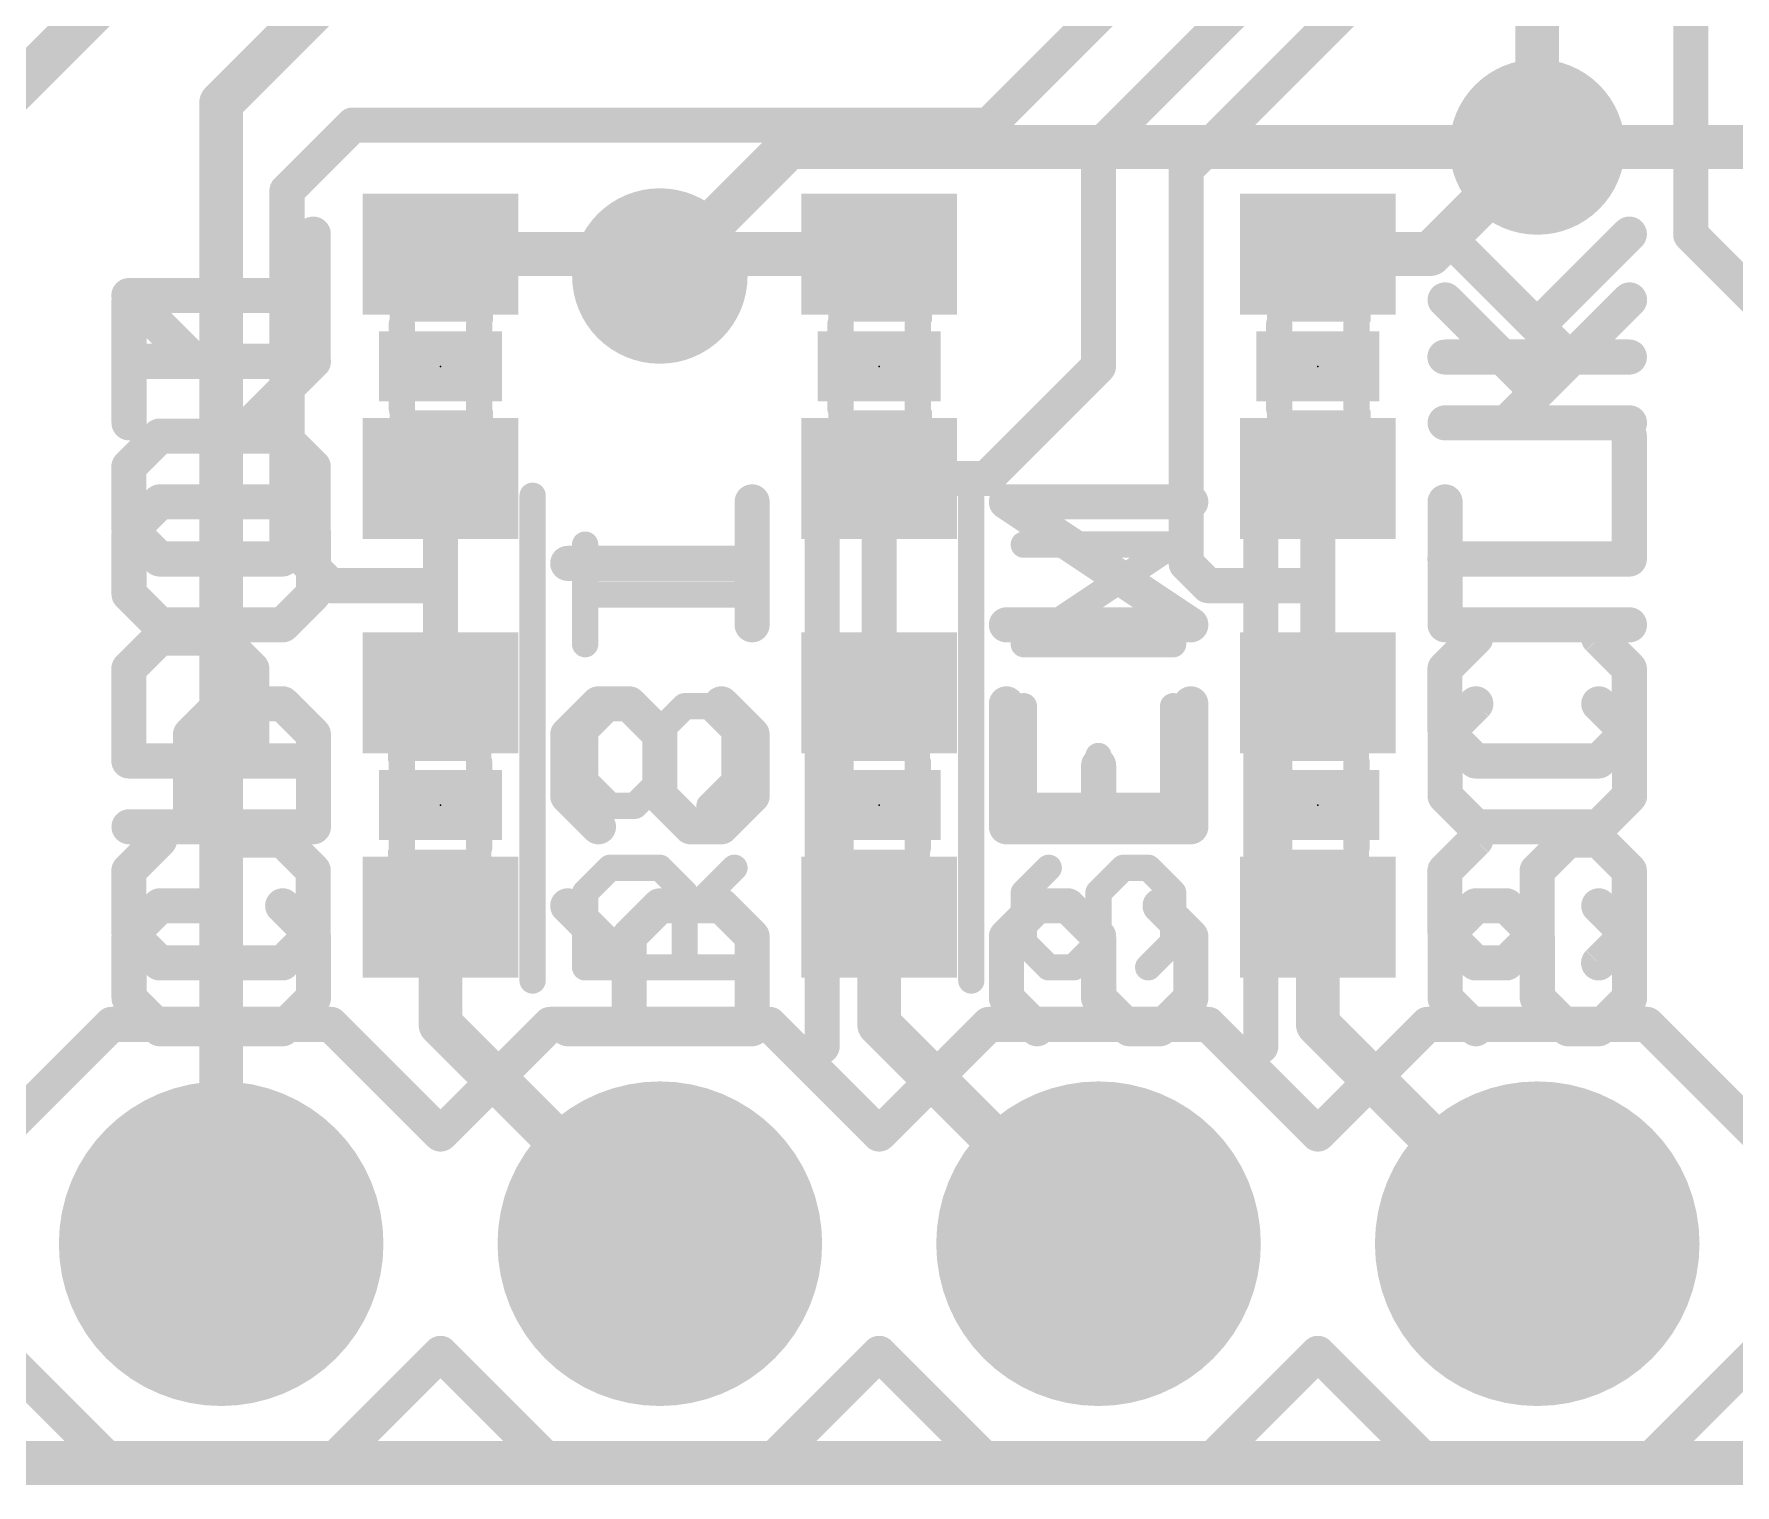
# Model space of a CAD drawing. Extents: x -90 to 26, y -1 to 33.
# Drawn here: x 5.27 to 15.12, y -1.4 to 7 of the extents above; entities that cross this region are included whole.
import ezdxf

# ---------------------------------------------------------------- set-up
doc = ezdxf.new("R2010")
doc.units = 0
for name, color, linetype in [('1', 12, 'CONTINUOUS'), ('16', 132, 'CONTINUOUS'), ('17', 110, 'CONTINUOUS'), ('18', 110, 'CONTINUOUS'), ('20', 53, 'CONTINUOUS'), ('21', 41, 'CONTINUOUS'), ('22', 40, 'CONTINUOUS'), ('23', 53, 'CONTINUOUS'), ('51', 53, 'CONTINUOUS')]:
    doc.layers.add(name, color=color, linetype=linetype)

# ---------------------------------------------------------------- blocks, each defined once
blk = doc.blocks.new('RECT')
blk.add_solid([(-0.5, -0.5), (0.5, -0.5), (-0.5, 0.5), (0.5, 0.5)])
blk = doc.blocks.new('ROUNDP')
at = {"const_width": 0.5}
blk.add_lwpolyline([(0, -0.25, 1), (0, 0.25, 1), (0, -0.25)], format="xyb", dxfattribs=at)
blk = doc.blocks.new('ROUNDV')
at = {"const_width": 0.5}
blk.add_lwpolyline([(0, -0.25, 1), (0, 0.25, 1), (0, -0.25)], format="xyb", dxfattribs=at)

msp = doc.modelspace()

# ---------------------------------------------------------------- linework, layer by layer
at = {"layer": '1'}
for points, const_width in [([(14.859, 5.842), (14.859, 8.509)], 0.2032), ([(12.18, 7.862), (10.795, 6.477)], 0.2032), ([(11.43, 6.35), (12.695, 7.615)], 0.2032), ([(13.335, 7.62), (11.938, 6.223)], 0.2032), ([(7.112, 6.477), (6.731, 6.096)], 0.2032), ([(10.795, 6.477), (7.112, 6.477)], 0.2032), ([(11.43, 5.08), (11.43, 6.35)], 0.2032), ([(13.35, 5.73), (13.97, 6.35)], 0.254), ([(11.938, 6.223), (11.938, 3.937)], 0.2032), ([(6.731, 6.096), (6.731, 4.064)], 0.2032), ([(14.859, 5.842), (16.891, 3.81)], 0.2032), ([(7.62, 5.73), (8.763, 5.73)], 0.254), ([(8.763, 5.73), (8.89, 5.603)], 0.254), ([(9.017, 5.73), (8.89, 5.603)], 0.254), ([(10.16, 5.73), (9.017, 5.73)], 0.254), ([(12.7, 5.73), (13.35, 5.73)], 0.254), ([(10.78, 4.43), (11.43, 5.08)], 0.2032), ([(7.62, 3.81), (7.62, 4.43)], 0.2032), ([(10.16, 3.19), (10.16, 4.43)], 0.2032), ([(10.16, 4.43), (10.78, 4.43)], 0.2032), ([(12.7, 4.43), (12.7, 3.81)], 0.2032), ([(6.731, 4.064), (6.985, 3.81)], 0.2032), ([(11.938, 3.937), (12.065, 3.81)], 0.2032), ([(6.985, 3.81), (7.62, 3.81)], 0.2032), ([(7.62, 3.19), (7.62, 3.81)], 0.2032), ([(12.065, 3.81), (12.7, 3.81)], 0.2032), ([(12.7, 3.81), (12.7, 3.19)], 0.2032), ([(7.62, 1.89), (7.62, 1.27)], 0.254), ([(10.16, 1.89), (10.16, 1.27)], 0.254), ([(12.7, 1.27), (12.7, 1.89)], 0.254), ([(7.62, 1.27), (8.89, 0)], 0.254), ([(10.16, 1.27), (11.43, 0)], 0.254), ([(13.97, 0), (12.7, 1.27)], 0.254), ([(0, -1.27), (25.4, -1.27)], 0.254)]:
    msp.add_lwpolyline(points, dxfattribs=dict(at, const_width=const_width))
for points, const_width in [([(7.112, 6.5278, 1), (7.112, 6.4262)], 0.1016), ([(7.1479, 6.4411, 1), (7.0761, 6.5129)], 0.1016), ([(10.7591, 6.5129, 1), (10.8309, 6.4411)], 0.1016), ([(10.795, 6.4262, 1), (10.795, 6.5278)], 0.1016), ([(11.4808, 6.35, 1), (11.3792, 6.35)], 0.1016), ([(11.3941, 6.3859, 1), (11.4659, 6.3141)], 0.1016), ([(14.0149, 6.3051, 1), (13.9251, 6.3949)], 0.127), ([(11.9888, 6.223, 1), (11.8872, 6.223)], 0.1016), ([(11.9021, 6.2589, 1), (11.9739, 6.1871)], 0.1016), ([(6.7818, 6.096, 1), (6.6802, 6.096)], 0.1016), ([(6.6951, 6.1319, 1), (6.7669, 6.0601)], 0.1016), ([(14.8949, 5.8779, 1), (14.8231, 5.8061)], 0.1016), ([(7.62, 5.7935, 1), (7.62, 5.6665)], 0.127), ([(8.8079, 5.7749, 1), (8.7181, 5.6851)], 0.127), ([(8.763, 5.6665, 1), (8.763, 5.7935)], 0.127), ([(9.017, 5.7935, 1), (9.017, 5.6665)], 0.127), ([(9.0619, 5.6851, 1), (8.9721, 5.7749)], 0.127), ([(10.16, 5.6665, 1), (10.16, 5.7935)], 0.127), ([(12.7, 5.7935, 1), (12.7, 5.6665)], 0.127), ([(13.3051, 5.7749, 1), (13.3949, 5.6851)], 0.127), ([(13.35, 5.6665, 1), (13.35, 5.7935)], 0.127), ([(14.8082, 5.842, 1), (14.9098, 5.842)], 0.1016), ([(8.8451, 5.6479, 1), (8.9349, 5.5581)], 0.127), ([(8.8451, 5.5581, 1), (8.9349, 5.6479)], 0.127), ([(11.3792, 5.08, 1), (11.4808, 5.08)], 0.1016), ([(11.4659, 5.0441, 1), (11.3941, 5.1159)], 0.1016), ([(7.6708, 4.43, 1), (7.5692, 4.43)], 0.1016), ([(10.2108, 4.43, 1), (10.1092, 4.43)], 0.1016), ([(10.16, 4.4808, 1), (10.16, 4.3792)], 0.1016), ([(10.78, 4.3792, 1), (10.78, 4.4808)], 0.1016), ([(12.7508, 4.43, 1), (12.6492, 4.43)], 0.1016), ([(10.7441, 4.4659, 1), (10.8159, 4.3941)], 0.1016), ([(6.7669, 4.0999, 1), (6.6951, 4.0281)], 0.1016), ([(6.6802, 4.064, 1), (6.7818, 4.064)], 0.1016), ([(11.9739, 3.9729, 1), (11.9021, 3.9011)], 0.1016), ([(11.8872, 3.937, 1), (11.9888, 3.937)], 0.1016), ([(6.985, 3.8608, 1), (6.985, 3.7592)], 0.1016), ([(6.9491, 3.7741, 1), (7.0209, 3.8459)], 0.1016), ([(7.6708, 3.81, 1), (7.5692, 3.81)], 0.1016), ([(7.5692, 3.81, 1), (7.6708, 3.81)], 0.1016), ([(7.62, 3.7592, 1), (7.62, 3.8608)], 0.1016), ([(12.065, 3.8608, 1), (12.065, 3.7592)], 0.1016), ([(12.0291, 3.7741, 1), (12.1009, 3.8459)], 0.1016), ([(12.7508, 3.81, 1), (12.6492, 3.81)], 0.1016), ([(12.6492, 3.81, 1), (12.7508, 3.81)], 0.1016), ([(12.7, 3.7592, 1), (12.7, 3.8608)], 0.1016), ([(7.5692, 3.19, 1), (7.6708, 3.19)], 0.1016), ([(10.1092, 3.19, 1), (10.2108, 3.19)], 0.1016), ([(12.6492, 3.19, 1), (12.7508, 3.19)], 0.1016), ([(7.6835, 1.89, 1), (7.5565, 1.89)], 0.127), ([(10.2235, 1.89, 1), (10.0965, 1.89)], 0.127), ([(12.7635, 1.89, 1), (12.6365, 1.89)], 0.127), ([(7.6649, 1.3149, 1), (7.5751, 1.2251)], 0.127), ([(10.2049, 1.3149, 1), (10.1151, 1.2251)], 0.127), ([(12.7449, 1.3149, 1), (12.6551, 1.2251)], 0.127), ([(7.5565, 1.27, 1), (7.6835, 1.27)], 0.127), ([(10.0965, 1.27, 1), (10.2235, 1.27)], 0.127), ([(12.6365, 1.27, 1), (12.7635, 1.27)], 0.127), ([(8.8451, -0.0449, 1), (8.9349, 0.0449)], 0.127), ([(11.3851, -0.0449, 1), (11.4749, 0.0449)], 0.127), ([(13.9251, -0.0449, 1), (14.0149, 0.0449)], 0.127)]:
    msp.add_lwpolyline(points, format="xyb", dxfattribs=dict(at, const_width=const_width))
at = {"layer": '16', "const_width": 0.254}
for points in [[(13.97, 11.43), (13.97, 6.35)], [(8.636, 10.16), (3.81, 5.334)], [(6.35, 6.604), (8.636, 8.89)], [(6.35, 0), (6.35, 6.604)], [(9.637, 6.35), (8.89, 5.603)], [(13.97, 6.35), (9.637, 6.35)], [(13.97, 6.35), (19.05, 6.35)], [(0, -1.27), (25.4, -1.27)]]:
    msp.add_lwpolyline(points, dxfattribs=at)
at = {"layer": '16', "const_width": 0.127}
for points in [[(6.4135, 6.604, 1), (6.2865, 6.604)], [(6.3051, 6.6489, 1), (6.3949, 6.5591)], [(9.637, 6.4135, 1), (9.637, 6.2865)], [(9.6819, 6.3051, 1), (9.5921, 6.3949)], [(13.97, 6.4135, 1), (13.97, 6.2865)], [(13.9065, 6.35, 1), (14.0335, 6.35)], [(13.97, 6.2865, 1), (13.97, 6.4135)], [(8.8451, 5.6479, 1), (8.9349, 5.5581)], [(6.2865, 0, 1), (6.4135, 0)]]:
    msp.add_lwpolyline(points, format="xyb", dxfattribs=at)
at = {"layer": '20', "const_width": 0.2032}
msp.add_lwpolyline([(25.4, -1.27), (0, -1.27)], dxfattribs=at)
at = {"layer": '21'}
for points, const_width in [([(6.8834, 5.1338), (6.8834, 5.8456)], 0.2032), ([(14.1475, 5.1338), (13.4357, 5.8456)], 0.2032), ([(13.9695, 5.3117), (14.5034, 5.8456)], 0.2032), ([(6.1716, 5.1338), (5.8157, 5.4897)], 0.2032), ([(5.8157, 5.4897), (6.8834, 5.4897)], 0.2032), ([(13.4357, 5.1338), (14.5034, 5.1338)], 0.2032), ([(5.9936, 4.6762), (5.8157, 4.4983)], 0.2032), ([(6.7054, 4.6762), (5.9936, 4.6762)], 0.2032), ([(6.8834, 4.4983), (6.7054, 4.6762)], 0.2032), ([(14.5034, 3.9644), (14.5034, 4.6762)], 0.2032), ([(5.8157, 4.4983), (5.8157, 4.1423)], 0.2032), ([(6.8834, 4.1423), (6.8834, 4.4983)], 0.2032), ([(8.1534, 1.524), (8.1534, 4.3306)], 0.1524), ([(10.6934, 1.524), (10.6934, 4.3306)], 0.1524), ([(5.8157, 4.1423), (5.9936, 3.9644)], 0.2032), ([(6.7054, 3.9644), (6.8834, 4.1423)], 0.2032), ([(5.9936, 3.9644), (6.7054, 3.9644)], 0.2032), ([(8.4575, 3.4712), (8.4575, 4.0475)], 0.1524), ([(10.9975, 3.4712), (11.8618, 4.0475)], 0.1524), ([(11.8618, 4.0475), (10.9975, 4.0475)], 0.1524), ([(13.4357, 3.9644), (14.5034, 3.9644)], 0.2032), ([(9.3218, 3.7593), (8.4575, 3.7593)], 0.1524), ([(5.8157, 3.3289), (5.9936, 3.5068)], 0.2032), ([(5.9936, 3.5068), (6.3495, 3.5068)], 0.2032), ([(6.3495, 3.5068), (6.5275, 3.3289)], 0.2032), ([(11.8618, 3.4712), (10.9975, 3.4712)], 0.1524), ([(13.6136, 3.5068), (13.4357, 3.3289)], 0.2032), ([(14.5034, 3.3289), (14.3255, 3.5068)], 0.2032), ([(5.8157, 2.795), (5.8157, 3.3289)], 0.2032), ([(6.5275, 3.3289), (6.5275, 2.795)], 0.2032), ([(13.4357, 3.3289), (13.4357, 2.9729)], 0.2032), ([(14.5034, 2.9729), (14.5034, 3.3289)], 0.2032), ([(8.6015, 3.1119), (8.4575, 2.9679)], 0.1524), ([(8.8896, 2.9679), (9.0337, 3.1119)], 0.1524), ([(9.0337, 3.1119), (9.1777, 3.1119)], 0.1524), ([(9.1777, 3.1119), (9.3218, 2.9679)], 0.1524), ([(10.9975, 3.1119), (10.9975, 2.5357)], 0.1524), ([(11.8618, 2.5357), (11.8618, 3.1119)], 0.1524), ([(13.4357, 2.9729), (13.6136, 2.795)], 0.2032), ([(14.3255, 2.795), (14.5034, 2.9729)], 0.2032), ([(8.4575, 2.9679), (8.4575, 2.6798)], 0.1524), ([(8.8896, 2.6798), (8.8896, 2.9679)], 0.1524), ([(9.3218, 2.9679), (9.3218, 2.6798)], 0.1524), ([(6.8834, 2.795), (5.8157, 2.795)], 0.2032), ([(11.4296, 2.5357), (11.4296, 2.8238)], 0.1524), ([(13.6136, 2.795), (14.3255, 2.795)], 0.2032), ([(8.4575, 2.6798), (8.6015, 2.5357)], 0.1524), ([(8.7456, 2.5357), (8.8896, 2.6798)], 0.1524), ([(9.3218, 2.6798), (9.1777, 2.5357)], 0.1524), ([(8.6015, 2.5357), (8.7456, 2.5357)], 0.1524), ([(10.9975, 2.5357), (11.8618, 2.5357)], 0.1524), ([(5.9936, 2.3374), (5.8157, 2.1595)], 0.2032), ([(6.7054, 2.3374), (6.3495, 2.3374)], 0.2032), ([(6.3495, 2.3374), (6.3495, 1.9815)], 0.2032), ([(6.8834, 2.1595), (6.7054, 2.3374)], 0.2032), ([(13.6136, 2.3374), (13.4357, 2.1595)], 0.2032), ([(13.9695, 2.1595), (14.1475, 2.3374)], 0.2032), ([(14.1475, 2.3374), (14.3255, 2.3374)], 0.2032), ([(14.3255, 2.3374), (14.5034, 2.1595)], 0.2032), ([(5.8157, 2.1595), (5.8157, 1.8035)], 0.2032), ([(6.8834, 1.8035), (6.8834, 2.1595)], 0.2032), ([(8.4575, 2.0324), (8.6015, 2.1764)], 0.1524), ([(8.6015, 2.1764), (8.8896, 2.1764)], 0.1524), ([(8.8896, 2.1764), (9.0337, 2.0324)], 0.1524), ([(9.0337, 1.8883), (9.3218, 2.1764)], 0.1524), ([(11.1415, 2.1764), (10.9975, 2.0324)], 0.1524), ([(11.4296, 2.0324), (11.5737, 2.1764)], 0.1524), ([(11.5737, 2.1764), (11.7177, 2.1764)], 0.1524), ([(11.7177, 2.1764), (11.8618, 2.0324)], 0.1524), ([(13.4357, 2.1595), (13.4357, 1.8035)], 0.2032), ([(13.9695, 1.8035), (13.9695, 2.1595)], 0.2032), ([(14.5034, 2.1595), (14.5034, 1.8035)], 0.2032), ([(8.4575, 1.6002), (8.4575, 2.0324)], 0.1524), ([(9.0337, 2.0324), (9.0337, 1.6002)], 0.1524), ([(10.9975, 2.0324), (10.9975, 1.7443)], 0.1524), ([(11.4296, 1.7443), (11.4296, 2.0324)], 0.1524), ([(11.8618, 2.0324), (11.8618, 1.7443)], 0.1524), ([(5.8157, 1.8035), (5.9936, 1.6256)], 0.2032), ([(6.7054, 1.6256), (6.8834, 1.8035)], 0.2032), ([(13.4357, 1.8035), (13.6136, 1.6256)], 0.2032), ([(13.7916, 1.6256), (13.9695, 1.8035)], 0.2032), ([(14.5034, 1.8035), (14.3255, 1.6256)], 0.2032), ([(10.9975, 1.7443), (11.1415, 1.6002)], 0.1524), ([(11.2856, 1.6002), (11.4296, 1.7443)], 0.1524), ([(11.8618, 1.7443), (11.7177, 1.6002)], 0.1524), ([(5.9936, 1.6256), (6.7054, 1.6256)], 0.2032), ([(9.3218, 1.6002), (8.4575, 1.6002)], 0.1524), ([(11.1415, 1.6002), (11.2856, 1.6002)], 0.1524), ([(13.6136, 1.6256), (13.7916, 1.6256)], 0.2032), ([(5.08, 0.635), (5.715, 1.27)], 0.2032), ([(5.715, 1.27), (6.985, 1.27)], 0.2032), ([(6.985, 1.27), (7.62, 0.635)], 0.2032), ([(7.62, 0.635), (8.255, 1.27)], 0.2032), ([(8.255, 1.27), (9.525, 1.27)], 0.2032), ([(9.525, 1.27), (10.16, 0.635)], 0.2032), ([(10.795, 1.27), (10.16, 0.635)], 0.2032), ([(10.795, 1.27), (12.065, 1.27)], 0.2032), ([(12.065, 1.27), (12.7, 0.635)], 0.2032), ([(12.7, 0.635), (13.335, 1.27)], 0.2032), ([(13.335, 1.27), (14.605, 1.27)], 0.2032), ([(14.605, 1.27), (15.24, 0.635)], 0.2032), ([(5.715, -1.27), (5.08, -0.635)], 0.2032), ([(7.62, -0.635), (6.985, -1.27)], 0.2032), ([(8.255, -1.27), (7.62, -0.635)], 0.2032), ([(10.16, -0.635), (9.525, -1.27)], 0.2032), ([(10.16, -0.635), (10.795, -1.27)], 0.2032), ([(12.7, -0.635), (12.065, -1.27)], 0.2032), ([(13.335, -1.27), (12.7, -0.635)], 0.2032), ([(15.24, -0.635), (14.605, -1.27)], 0.2032), ([(6.985, -1.27), (5.715, -1.27)], 0.2032), ([(9.525, -1.27), (8.255, -1.27)], 0.2032), ([(12.065, -1.27), (10.795, -1.27)], 0.2032), ([(14.605, -1.27), (13.335, -1.27)], 0.2032)]:
    msp.add_lwpolyline(points, dxfattribs=dict(at, const_width=const_width))
for points, const_width in [([(6.9342, 5.8456, 1), (6.8326, 5.8456)], 0.1016), ([(13.4716, 5.8815, 1), (13.3998, 5.8097)], 0.1016), ([(14.5393, 5.8097, 1), (14.4675, 5.8815)], 0.1016), ([(5.8516, 5.5256, 1), (5.7798, 5.4538)], 0.1016), ([(5.8157, 5.5405, 1), (5.8157, 5.4389)], 0.1016), ([(6.8834, 5.4389, 1), (6.8834, 5.5405)], 0.1016), ([(13.9336, 5.3477, 1), (14.0055, 5.2758)], 0.1016), ([(6.1357, 5.0979, 1), (6.2075, 5.1697)], 0.1016), ([(13.4357, 5.1846, 1), (13.4357, 5.083)], 0.1016), ([(14.1116, 5.0979, 1), (14.1834, 5.1697)], 0.1016), ([(14.5034, 5.083, 1), (14.5034, 5.1846)], 0.1016), ([(6.8326, 5.1338, 1), (6.9342, 5.1338)], 0.1016), ([(5.9936, 4.727, 1), (5.9936, 4.6254)], 0.1016), ([(6.0296, 4.6403, 1), (5.9577, 4.7121)], 0.1016), ([(6.7414, 4.7121, 1), (6.6695, 4.6403)], 0.1016), ([(6.7054, 4.6254, 1), (6.7054, 4.727)], 0.1016), ([(14.5542, 4.6762, 1), (14.4526, 4.6762)], 0.1016), ([(5.8665, 4.4983, 1), (5.7649, 4.4983)], 0.1016), ([(5.7798, 4.5342, 1), (5.8516, 4.4623)], 0.1016), ([(6.9342, 4.4983, 1), (6.8326, 4.4983)], 0.1016), ([(6.8475, 4.4623, 1), (6.9193, 4.5342)], 0.1016), ([(8.1915, 4.3306, 1), (8.1153, 4.3306)], 0.0762), ([(10.7315, 4.3306, 1), (10.6553, 4.3306)], 0.0762), ([(5.8516, 4.1783, 1), (5.7798, 4.1064)], 0.1016), ([(6.9193, 4.1064, 1), (6.8475, 4.1783)], 0.1016), ([(5.7649, 4.1423, 1), (5.8665, 4.1423)], 0.1016), ([(6.8326, 4.1423, 1), (6.9342, 4.1423)], 0.1016), ([(5.9936, 4.0152, 1), (5.9936, 3.9136)], 0.1016), ([(5.9577, 3.9285, 1), (6.0296, 4.0003)], 0.1016), ([(6.6695, 4.0003, 1), (6.7414, 3.9285)], 0.1016), ([(6.7054, 3.9136, 1), (6.7054, 4.0152)], 0.1016), ([(8.4956, 4.0475, 1), (8.4194, 4.0475)], 0.0762), ([(10.9975, 4.0856, 1), (10.9975, 4.0094)], 0.0762), ([(11.8829, 4.0158, 1), (11.8407, 4.0792)], 0.0762), ([(11.8618, 4.0094, 1), (11.8618, 4.0856)], 0.0762), ([(13.4357, 4.0152, 1), (13.4357, 3.9136)], 0.1016), ([(14.5034, 3.9136, 1), (14.5034, 4.0152)], 0.1016), ([(14.4526, 3.9644, 1), (14.5542, 3.9644)], 0.1016), ([(8.4575, 3.7974, 1), (8.4575, 3.7212)], 0.0762), ([(9.3218, 3.7212, 1), (9.3218, 3.7974)], 0.0762), ([(5.9936, 3.5576, 1), (5.9936, 3.456)], 0.1016), ([(6.0296, 3.4709, 1), (5.9577, 3.5427)], 0.1016), ([(6.3855, 3.5427, 1), (6.3136, 3.4709)], 0.1016), ([(6.3495, 3.456, 1), (6.3495, 3.5576)], 0.1016), ([(10.9975, 3.5093, 1), (10.9975, 3.4331)], 0.0762), ([(11.8618, 3.4331, 1), (11.8618, 3.5093)], 0.0762), ([(13.6496, 3.4709, 1), (13.5777, 3.5427)], 0.1016), ([(14.3614, 3.5427, 1), (14.2895, 3.4709)], 0.1016), ([(8.4194, 3.4712, 1), (8.4956, 3.4712)], 0.0762), ([(10.9763, 3.5029, 1), (11.0186, 3.4395)], 0.0762), ([(5.8665, 3.3289, 1), (5.7649, 3.3289)], 0.1016), ([(5.7798, 3.3648, 1), (5.8516, 3.2929)], 0.1016), ([(6.5783, 3.3289, 1), (6.4767, 3.3289)], 0.1016), ([(6.4916, 3.2929, 1), (6.5634, 3.3648)], 0.1016), ([(13.4865, 3.3289, 1), (13.3849, 3.3289)], 0.1016), ([(13.3998, 3.3648, 1), (13.4716, 3.2929)], 0.1016), ([(14.5542, 3.3289, 1), (14.4526, 3.3289)], 0.1016), ([(14.4675, 3.2929, 1), (14.5393, 3.3648)], 0.1016), ([(8.6285, 3.085, 1), (8.5746, 3.1389)], 0.0762), ([(9.0337, 3.15, 1), (9.0337, 3.0738)], 0.0762), ([(9.0606, 3.085, 1), (9.0067, 3.1389)], 0.0762), ([(9.2047, 3.1389, 1), (9.1508, 3.085)], 0.0762), ([(9.1777, 3.0738, 1), (9.1777, 3.15)], 0.0762), ([(11.0356, 3.1119, 1), (10.9594, 3.1119)], 0.0762), ([(11.8999, 3.1119, 1), (11.8237, 3.1119)], 0.0762), ([(13.4716, 3.0089, 1), (13.3998, 2.937)], 0.1016), ([(14.5393, 2.937, 1), (14.4675, 3.0089)], 0.1016), ([(8.4305, 2.9948, 1), (8.4844, 2.9409)], 0.0762), ([(8.4956, 2.9679, 1), (8.4194, 2.9679)], 0.0762), ([(8.9277, 2.9679, 1), (8.8515, 2.9679)], 0.0762), ([(8.8627, 2.9948, 1), (8.9166, 2.9409)], 0.0762), ([(9.3599, 2.9679, 1), (9.2837, 2.9679)], 0.0762), ([(9.2949, 2.9409, 1), (9.3487, 2.9948)], 0.0762), ([(13.3849, 2.9729, 1), (13.4865, 2.9729)], 0.1016), ([(14.4526, 2.9729, 1), (14.5542, 2.9729)], 0.1016), ([(5.8157, 2.8458, 1), (5.8157, 2.7442)], 0.1016), ([(6.8834, 2.7442, 1), (6.8834, 2.8458)], 0.1016), ([(11.4677, 2.8238, 1), (11.3915, 2.8238)], 0.0762), ([(13.6136, 2.8458, 1), (13.6136, 2.7442)], 0.1016), ([(13.5777, 2.7591, 1), (13.6496, 2.8309)], 0.1016), ([(14.2895, 2.8309, 1), (14.3614, 2.7591)], 0.1016), ([(14.3255, 2.7442, 1), (14.3255, 2.8458)], 0.1016), ([(5.7649, 2.795, 1), (5.8665, 2.795)], 0.1016), ([(6.4767, 2.795, 1), (6.5783, 2.795)], 0.1016), ([(8.4844, 2.7067, 1), (8.4305, 2.6528)], 0.0762), ([(8.4194, 2.6798, 1), (8.4956, 2.6798)], 0.0762), ([(8.8515, 2.6798, 1), (8.9277, 2.6798)], 0.0762), ([(8.9166, 2.6528, 1), (8.8627, 2.7067)], 0.0762), ([(9.2837, 2.6798, 1), (9.3599, 2.6798)], 0.0762), ([(9.3487, 2.6528, 1), (9.2949, 2.7067)], 0.0762), ([(8.6015, 2.5738, 1), (8.6015, 2.4976)], 0.0762), ([(8.5746, 2.5088, 1), (8.6285, 2.5627)], 0.0762), ([(8.7186, 2.5627, 1), (8.7725, 2.5088)], 0.0762), ([(8.7456, 2.4976, 1), (8.7456, 2.5738)], 0.0762), ([(9.1508, 2.5627, 1), (9.2047, 2.5088)], 0.0762), ([(10.9975, 2.5738, 1), (10.9975, 2.4976)], 0.0762), ([(10.9594, 2.5357, 1), (11.0356, 2.5357)], 0.0762), ([(11.3915, 2.5357, 1), (11.4677, 2.5357)], 0.0762), ([(11.8237, 2.5357, 1), (11.8999, 2.5357)], 0.0762), ([(11.8618, 2.4976, 1), (11.8618, 2.5738)], 0.0762), ([(6.0296, 2.3015, 1), (5.9577, 2.3733)], 0.1016), ([(6.3495, 2.3882, 1), (6.3495, 2.2866)], 0.1016), ([(6.4003, 2.3374, 1), (6.2987, 2.3374)], 0.1016), ([(6.7414, 2.3733, 1), (6.6695, 2.3015)], 0.1016), ([(6.7054, 2.2866, 1), (6.7054, 2.3882)], 0.1016), ([(13.6496, 2.3015, 1), (13.5777, 2.3733)], 0.1016), ([(14.1475, 2.3882, 1), (14.1475, 2.2866)], 0.1016), ([(14.1834, 2.3015, 1), (14.1116, 2.3733)], 0.1016), ([(14.3614, 2.3733, 1), (14.2895, 2.3015)], 0.1016), ([(14.3255, 2.2866, 1), (14.3255, 2.3882)], 0.1016), ([(5.8665, 2.1595, 1), (5.7649, 2.1595)], 0.1016), ([(5.7798, 2.1954, 1), (5.8516, 2.1235)], 0.1016), ([(6.9342, 2.1595, 1), (6.8326, 2.1595)], 0.1016), ([(6.8475, 2.1235, 1), (6.9193, 2.1954)], 0.1016), ([(8.6015, 2.2145, 1), (8.6015, 2.1383)], 0.0762), ([(8.6285, 2.1495, 1), (8.5746, 2.2034)], 0.0762), ([(8.9166, 2.2034, 1), (8.8627, 2.1495)], 0.0762), ([(8.8896, 2.1383, 1), (8.8896, 2.2145)], 0.0762), ([(9.3487, 2.1495, 1), (9.2949, 2.2034)], 0.0762), ([(11.1685, 2.1495, 1), (11.1146, 2.2034)], 0.0762), ([(11.5737, 2.2145, 1), (11.5737, 2.1383)], 0.0762), ([(11.6006, 2.1495, 1), (11.5467, 2.2034)], 0.0762), ([(11.7447, 2.2034, 1), (11.6908, 2.1495)], 0.0762), ([(11.7177, 2.1383, 1), (11.7177, 2.2145)], 0.0762), ([(13.4865, 2.1595, 1), (13.3849, 2.1595)], 0.1016), ([(13.3998, 2.1954, 1), (13.4716, 2.1235)], 0.1016), ([(14.0203, 2.1595, 1), (13.9187, 2.1595)], 0.1016), ([(13.9336, 2.1954, 1), (14.0055, 2.1235)], 0.1016), ([(14.5542, 2.1595, 1), (14.4526, 2.1595)], 0.1016), ([(14.4675, 2.1235, 1), (14.5393, 2.1954)], 0.1016), ([(8.4305, 2.0593, 1), (8.4844, 2.0054)], 0.0762), ([(8.4956, 2.0324, 1), (8.4194, 2.0324)], 0.0762), ([(9.0718, 2.0324, 1), (8.9956, 2.0324)], 0.0762), ([(9.0067, 2.0054, 1), (9.0606, 2.0593)], 0.0762), ([(10.9705, 2.0593, 1), (11.0244, 2.0054)], 0.0762), ([(11.0356, 2.0324, 1), (10.9594, 2.0324)], 0.0762), ([(11.4677, 2.0324, 1), (11.3915, 2.0324)], 0.0762), ([(11.4027, 2.0593, 1), (11.4566, 2.0054)], 0.0762), ([(11.8999, 2.0324, 1), (11.8237, 2.0324)], 0.0762), ([(11.8349, 2.0054, 1), (11.8887, 2.0593)], 0.0762), ([(6.2987, 1.9815, 1), (6.4003, 1.9815)], 0.1016), ([(5.8516, 1.8395, 1), (5.7798, 1.7676)], 0.1016), ([(6.9193, 1.7676, 1), (6.8475, 1.8395)], 0.1016), ([(9.0067, 1.9153, 1), (9.0606, 1.8614)], 0.0762), ([(13.4716, 1.8395, 1), (13.3998, 1.7676)], 0.1016), ([(14.0055, 1.7676, 1), (13.9336, 1.8395)], 0.1016), ([(14.5393, 1.7676, 1), (14.4675, 1.8395)], 0.1016), ([(5.7649, 1.8035, 1), (5.8665, 1.8035)], 0.1016), ([(6.8326, 1.8035, 1), (6.9342, 1.8035)], 0.1016), ([(11.0244, 1.7712, 1), (10.9705, 1.7173)], 0.0762), ([(10.9594, 1.7443, 1), (11.0356, 1.7443)], 0.0762), ([(11.3915, 1.7443, 1), (11.4677, 1.7443)], 0.0762), ([(11.4566, 1.7173, 1), (11.4027, 1.7712)], 0.0762), ([(11.8237, 1.7443, 1), (11.8999, 1.7443)], 0.0762), ([(11.8887, 1.7173, 1), (11.8349, 1.7712)], 0.0762), ([(13.3849, 1.8035, 1), (13.4865, 1.8035)], 0.1016), ([(13.9187, 1.8035, 1), (14.0203, 1.8035)], 0.1016), ([(14.4526, 1.8035, 1), (14.5542, 1.8035)], 0.1016), ([(5.9936, 1.6764, 1), (5.9936, 1.5748)], 0.1016), ([(5.9577, 1.5897, 1), (6.0296, 1.6615)], 0.1016), ([(6.6695, 1.6615, 1), (6.7414, 1.5897)], 0.1016), ([(6.7054, 1.5748, 1), (6.7054, 1.6764)], 0.1016), ([(8.4575, 1.6383, 1), (8.4575, 1.5621)], 0.0762), ([(9.3218, 1.5621, 1), (9.3218, 1.6383)], 0.0762), ([(11.1415, 1.6383, 1), (11.1415, 1.5621)], 0.0762), ([(11.2856, 1.5621, 1), (11.2856, 1.6383)], 0.0762), ([(13.6136, 1.6764, 1), (13.6136, 1.5748)], 0.1016), ([(13.5777, 1.5897, 1), (13.6496, 1.6615)], 0.1016), ([(13.7557, 1.6615, 1), (13.8275, 1.5897)], 0.1016), ([(13.7916, 1.5748, 1), (13.7916, 1.6764)], 0.1016), ([(14.2895, 1.6615, 1), (14.3614, 1.5897)], 0.1016), ([(8.4194, 1.6002, 1), (8.4956, 1.6002)], 0.0762), ([(8.9956, 1.6002, 1), (9.0718, 1.6002)], 0.0762), ([(11.1146, 1.5733, 1), (11.1685, 1.6271)], 0.0762), ([(11.2586, 1.6271, 1), (11.3125, 1.5733)], 0.0762), ([(11.6908, 1.6271, 1), (11.7447, 1.5733)], 0.0762), ([(8.1153, 1.524, 1), (8.1915, 1.524)], 0.0762), ([(10.6553, 1.524, 1), (10.7315, 1.524)], 0.0762), ([(5.715, 1.3208, 1), (5.715, 1.2192)], 0.1016), ([(5.7509, 1.2341, 1), (5.6791, 1.3059)], 0.1016), ([(7.0209, 1.3059, 1), (6.9491, 1.2341)], 0.1016), ([(6.985, 1.2192, 1), (6.985, 1.3208)], 0.1016), ([(8.255, 1.3208, 1), (8.255, 1.2192)], 0.1016), ([(8.2909, 1.2341, 1), (8.2191, 1.3059)], 0.1016), ([(9.5609, 1.3059, 1), (9.4891, 1.2341)], 0.1016), ([(9.525, 1.2192, 1), (9.525, 1.3208)], 0.1016), ([(10.795, 1.3208, 1), (10.795, 1.2192)], 0.1016), ([(10.8309, 1.2341, 1), (10.7591, 1.3059)], 0.1016), ([(12.1009, 1.3059, 1), (12.0291, 1.2341)], 0.1016), ([(12.065, 1.2192, 1), (12.065, 1.3208)], 0.1016), ([(13.335, 1.3208, 1), (13.335, 1.2192)], 0.1016), ([(13.3709, 1.2341, 1), (13.2991, 1.3059)], 0.1016), ([(14.6409, 1.3059, 1), (14.5691, 1.2341)], 0.1016), ([(14.605, 1.2192, 1), (14.605, 1.3208)], 0.1016), ([(7.5841, 0.6709, 1), (7.6559, 0.5991)], 0.1016), ([(7.5841, 0.5991, 1), (7.6559, 0.6709)], 0.1016), ([(10.1241, 0.6709, 1), (10.1959, 0.5991)], 0.1016), ([(10.1241, 0.5991, 1), (10.1959, 0.6709)], 0.1016), ([(12.6641, 0.6709, 1), (12.7359, 0.5991)], 0.1016), ([(12.6641, 0.5991, 1), (12.7359, 0.6709)], 0.1016), ([(7.6559, -0.5991, 1), (7.5841, -0.6709)], 0.1016), ([(7.6559, -0.6709, 1), (7.5841, -0.5991)], 0.1016), ([(10.1959, -0.5991, 1), (10.1241, -0.6709)], 0.1016), ([(10.1959, -0.6709, 1), (10.1241, -0.5991)], 0.1016), ([(12.7359, -0.5991, 1), (12.6641, -0.6709)], 0.1016), ([(12.7359, -0.6709, 1), (12.6641, -0.5991)], 0.1016), ([(5.715, -1.2192, 1), (5.715, -1.3208)], 0.1016), ([(6.985, -1.3208, 1), (6.985, -1.2192)], 0.1016), ([(8.255, -1.2192, 1), (8.255, -1.3208)], 0.1016), ([(9.525, -1.3208, 1), (9.525, -1.2192)], 0.1016), ([(10.795, -1.2192, 1), (10.795, -1.3208)], 0.1016), ([(12.065, -1.3208, 1), (12.065, -1.2192)], 0.1016), ([(13.335, -1.2192, 1), (13.335, -1.3208)], 0.1016), ([(14.605, -1.3208, 1), (14.605, -1.2192)], 0.1016), ([(5.6791, -1.3059, 1), (5.7509, -1.2341)], 0.1016), ([(6.9491, -1.2341, 1), (7.0209, -1.3059)], 0.1016), ([(8.2191, -1.3059, 1), (8.2909, -1.2341)], 0.1016), ([(9.4891, -1.2341, 1), (9.5609, -1.3059)], 0.1016), ([(10.7591, -1.3059, 1), (10.8309, -1.2341)], 0.1016), ([(12.0291, -1.2341, 1), (12.1009, -1.3059)], 0.1016), ([(13.2991, -1.3059, 1), (13.3709, -1.2341)], 0.1016), ([(14.5691, -1.2341, 1), (14.6409, -1.3059)], 0.1016)]:
    msp.add_lwpolyline(points, format="xyb", dxfattribs=dict(at, const_width=const_width))
at = {"layer": '22', "const_width": 0.2032}
for points in [[(5.8166, 4.7528), (5.8166, 5.4646)], [(13.9705, 4.9307), (13.4366, 5.4646)], [(13.7925, 4.7528), (14.5043, 5.4646)], [(6.8843, 5.1087), (5.8166, 5.1087)], [(6.5284, 4.7528), (6.8843, 5.1087)], [(14.5043, 4.7528), (13.4366, 4.7528)], [(9.8298, 1.143), (9.8298, 4.6512)], [(12.3698, 1.143), (12.3698, 4.6512)], [(5.8166, 4.1173), (5.9946, 4.2952)], [(5.9946, 4.2952), (6.7064, 4.2952)], [(6.7064, 4.2952), (6.8843, 4.1173)], [(9.4243, 3.5834), (9.4243, 4.2952)], [(11.9643, 3.5834), (10.8966, 4.2952)], [(10.8966, 4.2952), (11.9643, 4.2952)], [(13.4366, 3.5834), (13.4366, 4.2952)], [(5.8166, 3.7613), (5.8166, 4.1173)], [(6.8843, 4.1173), (6.8843, 3.7613)], [(8.3566, 3.9393), (9.4243, 3.9393)], [(5.9946, 3.5834), (5.8166, 3.7613)], [(6.8843, 3.7613), (6.7064, 3.5834)], [(6.7064, 3.5834), (5.9946, 3.5834)], [(10.8966, 3.5834), (11.9643, 3.5834)], [(14.5043, 3.5834), (13.4366, 3.5834)], [(6.3505, 3.1258), (6.1725, 2.9479)], [(6.7064, 3.1258), (6.3505, 3.1258)], [(6.8843, 2.9479), (6.7064, 3.1258)], [(8.5346, 3.1258), (8.3566, 2.9479)], [(8.7125, 3.1258), (8.5346, 3.1258)], [(8.8905, 2.9479), (8.7125, 3.1258)], [(9.2464, 3.1258), (9.4243, 2.9479)], [(10.8966, 2.414), (10.8966, 3.1258)], [(11.9643, 3.1258), (11.9643, 2.414)], [(13.4366, 2.9479), (13.6146, 3.1258)], [(14.3264, 3.1258), (14.5043, 2.9479)], [(6.1725, 2.9479), (6.1725, 2.414)], [(6.8843, 2.414), (6.8843, 2.9479)], [(8.3566, 2.9479), (8.3566, 2.5919)], [(8.8905, 2.5919), (8.8905, 2.9479)], [(9.4243, 2.9479), (9.4243, 2.5919)], [(13.4366, 2.5919), (13.4366, 2.9479)], [(14.5043, 2.9479), (14.5043, 2.5919)], [(11.4305, 2.414), (11.4305, 2.7699)], [(8.3566, 2.5919), (8.5346, 2.414)], [(9.0684, 2.414), (8.8905, 2.5919)], [(9.4243, 2.5919), (9.2464, 2.414)], [(13.6146, 2.414), (13.4366, 2.5919)], [(14.5043, 2.5919), (14.3264, 2.414)], [(5.8166, 2.414), (6.8843, 2.414)], [(9.2464, 2.414), (9.0684, 2.414)], [(11.9643, 2.414), (10.8966, 2.414)], [(14.3264, 2.414), (13.6146, 2.414)], [(5.8166, 1.7785), (5.9946, 1.9564)], [(5.9946, 1.9564), (6.3505, 1.9564)], [(6.3505, 1.9564), (6.3505, 1.6005)], [(6.7064, 1.9564), (6.8843, 1.7785)], [(8.7125, 1.6005), (8.3566, 1.9564)], [(8.8905, 1.9564), (8.7125, 1.7785)], [(9.2464, 1.9564), (8.8905, 1.9564)], [(9.4243, 1.7785), (9.2464, 1.9564)], [(11.0746, 1.9564), (10.8966, 1.7785)], [(11.2525, 1.9564), (11.0746, 1.9564)], [(11.4305, 1.7785), (11.2525, 1.9564)], [(11.7864, 1.9564), (11.9643, 1.7785)], [(13.6146, 1.9564), (13.4366, 1.7785)], [(13.7925, 1.9564), (13.6146, 1.9564)], [(13.9705, 1.7785), (13.7925, 1.9564)], [(14.3264, 1.9564), (14.5043, 1.7785)], [(5.8166, 1.4225), (5.8166, 1.7785)], [(6.8843, 1.7785), (6.8843, 1.4225)], [(8.7125, 1.7785), (8.7125, 1.2446)], [(9.4243, 1.2446), (9.4243, 1.7785)], [(10.8966, 1.7785), (10.8966, 1.4225)], [(11.4305, 1.4225), (11.4305, 1.7785)], [(11.9643, 1.7785), (11.9643, 1.4225)], [(13.4366, 1.7785), (13.4366, 1.4225)], [(13.9705, 1.4225), (13.9705, 1.7785)], [(14.5043, 1.7785), (14.5043, 1.4225)], [(5.9946, 1.2446), (5.8166, 1.4225)], [(6.8843, 1.4225), (6.7064, 1.2446)], [(10.8966, 1.4225), (11.0746, 1.2446)], [(11.6084, 1.2446), (11.4305, 1.4225)], [(11.9643, 1.4225), (11.7864, 1.2446)], [(13.4366, 1.4225), (13.6146, 1.2446)], [(14.1484, 1.2446), (13.9705, 1.4225)], [(14.5043, 1.4225), (14.3264, 1.2446)], [(6.7064, 1.2446), (5.9946, 1.2446)], [(8.3566, 1.2446), (9.4243, 1.2446)], [(11.7864, 1.2446), (11.6084, 1.2446)], [(14.3264, 1.2446), (14.1484, 1.2446)]]:
    msp.add_lwpolyline(points, dxfattribs=at)
at = {"layer": '22', "const_width": 0.1016}
for points in [[(5.8674, 5.4646, 1), (5.7658, 5.4646)], [(13.4725, 5.5005, 1), (13.4007, 5.4287)], [(14.5402, 5.4287, 1), (14.4684, 5.5005)], [(5.8166, 5.1595, 1), (5.8166, 5.0579)], [(6.9202, 5.0728, 1), (6.8484, 5.1446)], [(6.8843, 5.0579, 1), (6.8843, 5.1595)], [(13.9345, 4.8948, 1), (14.0064, 4.9667)], [(6.4925, 4.7887, 1), (6.5643, 4.7169)], [(13.4366, 4.8036, 1), (13.4366, 4.702)], [(13.7566, 4.7887, 1), (13.8284, 4.7169)], [(14.5043, 4.702, 1), (14.5043, 4.8036)], [(5.7658, 4.7528, 1), (5.8674, 4.7528)], [(9.8806, 4.6512, 1), (9.779, 4.6512)], [(12.4206, 4.6512, 1), (12.319, 4.6512)], [(5.9946, 4.346, 1), (5.9946, 4.2444)], [(6.0305, 4.2593, 1), (5.9586, 4.3311)], [(6.7423, 4.3311, 1), (6.6704, 4.2593)], [(6.7064, 4.2444, 1), (6.7064, 4.346)], [(9.4751, 4.2952, 1), (9.3735, 4.2952)], [(10.9248, 4.3375, 1), (10.8684, 4.2529)], [(10.8966, 4.346, 1), (10.8966, 4.2444)], [(11.9643, 4.2444, 1), (11.9643, 4.346)], [(13.4874, 4.2952, 1), (13.3858, 4.2952)], [(5.8674, 4.1173, 1), (5.7658, 4.1173)], [(5.7807, 4.1532, 1), (5.8525, 4.0813)], [(6.9351, 4.1173, 1), (6.8335, 4.1173)], [(6.8484, 4.0813, 1), (6.9202, 4.1532)], [(8.3566, 3.9901, 1), (8.3566, 3.8885)], [(9.4243, 3.8885, 1), (9.4243, 3.9901)], [(5.8525, 3.7973, 1), (5.7807, 3.7254)], [(6.9202, 3.7254, 1), (6.8484, 3.7973)], [(5.7658, 3.7613, 1), (5.8674, 3.7613)], [(6.8335, 3.7613, 1), (6.9351, 3.7613)], [(5.9946, 3.6342, 1), (5.9946, 3.5326)], [(5.9586, 3.5475, 1), (6.0305, 3.6193)], [(6.6704, 3.6193, 1), (6.7423, 3.5475)], [(6.7064, 3.5326, 1), (6.7064, 3.6342)], [(10.8966, 3.6342, 1), (10.8966, 3.5326)], [(11.9361, 3.5411, 1), (11.9925, 3.6257)], [(11.9643, 3.5326, 1), (11.9643, 3.6342)], [(13.4366, 3.6342, 1), (13.4366, 3.5326)], [(14.5043, 3.5326, 1), (14.5043, 3.6342)], [(9.3735, 3.5834, 1), (9.4751, 3.5834)], [(13.3858, 3.5834, 1), (13.4874, 3.5834)], [(6.3505, 3.1766, 1), (6.3505, 3.075)], [(6.3864, 3.0899, 1), (6.3145, 3.1617)], [(6.7423, 3.1617, 1), (6.6704, 3.0899)], [(6.7064, 3.075, 1), (6.7064, 3.1766)], [(8.5346, 3.1766, 1), (8.5346, 3.075)], [(8.5705, 3.0899, 1), (8.4986, 3.1617)], [(8.7484, 3.1617, 1), (8.6766, 3.0899)], [(8.7125, 3.075, 1), (8.7125, 3.1766)], [(9.2823, 3.1617, 1), (9.2104, 3.0899)], [(10.9474, 3.1258, 1), (10.8458, 3.1258)], [(12.0151, 3.1258, 1), (11.9135, 3.1258)], [(13.6505, 3.0899, 1), (13.5786, 3.1617)], [(14.3623, 3.1617, 1), (14.2904, 3.0899)], [(6.2233, 2.9479, 1), (6.1217, 2.9479)], [(6.1366, 2.9838, 1), (6.2084, 2.9119)], [(6.9351, 2.9479, 1), (6.8335, 2.9479)], [(6.8484, 2.9119, 1), (6.9202, 2.9838)], [(8.4074, 2.9479, 1), (8.3058, 2.9479)], [(8.3207, 2.9838, 1), (8.3925, 2.9119)], [(8.9413, 2.9479, 1), (8.8397, 2.9479)], [(8.8545, 2.9119, 1), (8.9264, 2.9838)], [(9.4751, 2.9479, 1), (9.3735, 2.9479)], [(9.3884, 2.9119, 1), (9.4602, 2.9838)], [(13.4874, 2.9479, 1), (13.3858, 2.9479)], [(13.4007, 2.9838, 1), (13.4725, 2.9119)], [(14.5551, 2.9479, 1), (14.4535, 2.9479)], [(14.4684, 2.9119, 1), (14.5402, 2.9838)], [(11.4813, 2.7699, 1), (11.3797, 2.7699)], [(8.3925, 2.6279, 1), (8.3207, 2.556)], [(8.9264, 2.6279, 1), (8.8545, 2.556)], [(9.4602, 2.556, 1), (9.3884, 2.6279)], [(13.4725, 2.6279, 1), (13.4007, 2.556)], [(14.5402, 2.556, 1), (14.4684, 2.6279)], [(8.3058, 2.5919, 1), (8.4074, 2.5919)], [(8.8397, 2.5919, 1), (8.9413, 2.5919)], [(9.3735, 2.5919, 1), (9.4751, 2.5919)], [(13.3858, 2.5919, 1), (13.4874, 2.5919)], [(14.4535, 2.5919, 1), (14.5551, 2.5919)], [(5.8166, 2.4648, 1), (5.8166, 2.3632)], [(6.1217, 2.414, 1), (6.2233, 2.414)], [(6.8335, 2.414, 1), (6.9351, 2.414)], [(6.8843, 2.3632, 1), (6.8843, 2.4648)], [(8.4986, 2.3781, 1), (8.5705, 2.4499)], [(9.0684, 2.4648, 1), (9.0684, 2.3632)], [(9.0325, 2.3781, 1), (9.1043, 2.4499)], [(9.2104, 2.4499, 1), (9.2823, 2.3781)], [(9.2464, 2.3632, 1), (9.2464, 2.4648)], [(10.8966, 2.4648, 1), (10.8966, 2.3632)], [(10.8458, 2.414, 1), (10.9474, 2.414)], [(11.3797, 2.414, 1), (11.4813, 2.414)], [(11.9135, 2.414, 1), (12.0151, 2.414)], [(11.9643, 2.3632, 1), (11.9643, 2.4648)], [(13.6146, 2.4648, 1), (13.6146, 2.3632)], [(13.5786, 2.3781, 1), (13.6505, 2.4499)], [(14.2904, 2.4499, 1), (14.3623, 2.3781)], [(14.3264, 2.3632, 1), (14.3264, 2.4648)], [(5.9946, 2.0072, 1), (5.9946, 1.9056)], [(6.0305, 1.9205, 1), (5.9586, 1.9923)], [(6.4013, 1.9564, 1), (6.2997, 1.9564)], [(6.3505, 1.9056, 1), (6.3505, 2.0072)], [(6.7423, 1.9923, 1), (6.6704, 1.9205)], [(8.3925, 1.9923, 1), (8.3207, 1.9205)], [(8.8905, 2.0072, 1), (8.8905, 1.9056)], [(8.9264, 1.9205, 1), (8.8545, 1.9923)], [(9.2823, 1.9923, 1), (9.2104, 1.9205)], [(9.2464, 1.9056, 1), (9.2464, 2.0072)], [(11.0746, 2.0072, 1), (11.0746, 1.9056)], [(11.1105, 1.9205, 1), (11.0386, 1.9923)], [(11.2884, 1.9923, 1), (11.2166, 1.9205)], [(11.2525, 1.9056, 1), (11.2525, 2.0072)], [(11.8223, 1.9923, 1), (11.7504, 1.9205)], [(13.6146, 2.0072, 1), (13.6146, 1.9056)], [(13.6505, 1.9205, 1), (13.5786, 1.9923)], [(13.8284, 1.9923, 1), (13.7566, 1.9205)], [(13.7925, 1.9056, 1), (13.7925, 2.0072)], [(14.3623, 1.9923, 1), (14.2904, 1.9205)], [(5.8674, 1.7785, 1), (5.7658, 1.7785)], [(6.9351, 1.7785, 1), (6.8335, 1.7785)], [(8.7633, 1.7785, 1), (8.6617, 1.7785)], [(9.4751, 1.7785, 1), (9.3735, 1.7785)], [(10.9474, 1.7785, 1), (10.8458, 1.7785)], [(11.4813, 1.7785, 1), (11.3797, 1.7785)], [(12.0151, 1.7785, 1), (11.9135, 1.7785)], [(13.4874, 1.7785, 1), (13.3858, 1.7785)], [(14.0213, 1.7785, 1), (13.9197, 1.7785)], [(14.5551, 1.7785, 1), (14.4535, 1.7785)], [(5.7807, 1.8144, 1), (5.8525, 1.7425)], [(6.8484, 1.7425, 1), (6.9202, 1.8144)], [(8.6766, 1.8144, 1), (8.7484, 1.7425)], [(9.3884, 1.7425, 1), (9.4602, 1.8144)], [(10.8607, 1.8144, 1), (10.9325, 1.7425)], [(11.3945, 1.7425, 1), (11.4664, 1.8144)], [(11.9284, 1.7425, 1), (12.0002, 1.8144)], [(13.4007, 1.8144, 1), (13.4725, 1.7425)], [(13.9345, 1.7425, 1), (14.0064, 1.8144)], [(14.4684, 1.7425, 1), (14.5402, 1.8144)], [(8.6766, 1.5646, 1), (8.7484, 1.6364)], [(6.2997, 1.6005, 1), (6.4013, 1.6005)], [(5.8525, 1.4585, 1), (5.7807, 1.3866)], [(6.9202, 1.3866, 1), (6.8484, 1.4585)], [(10.9325, 1.4585, 1), (10.8607, 1.3866)], [(11.4664, 1.4585, 1), (11.3945, 1.3866)], [(12.0002, 1.3866, 1), (11.9284, 1.4585)], [(13.4725, 1.4585, 1), (13.4007, 1.3866)], [(14.0064, 1.4585, 1), (13.9345, 1.3866)], [(14.5402, 1.3866, 1), (14.4684, 1.4585)], [(5.7658, 1.4225, 1), (5.8674, 1.4225)], [(6.8335, 1.4225, 1), (6.9351, 1.4225)], [(10.8458, 1.4225, 1), (10.9474, 1.4225)], [(11.3797, 1.4225, 1), (11.4813, 1.4225)], [(11.9135, 1.4225, 1), (12.0151, 1.4225)], [(13.3858, 1.4225, 1), (13.4874, 1.4225)], [(13.9197, 1.4225, 1), (14.0213, 1.4225)], [(14.4535, 1.4225, 1), (14.5551, 1.4225)], [(5.9946, 1.2954, 1), (5.9946, 1.1938)], [(5.9586, 1.2087, 1), (6.0305, 1.2805)], [(6.6704, 1.2805, 1), (6.7423, 1.2087)], [(6.7064, 1.1938, 1), (6.7064, 1.2954)], [(8.3566, 1.2954, 1), (8.3566, 1.1938)], [(8.6617, 1.2446, 1), (8.7633, 1.2446)], [(9.3735, 1.2446, 1), (9.4751, 1.2446)], [(9.4243, 1.1938, 1), (9.4243, 1.2954)], [(11.0386, 1.2087, 1), (11.1105, 1.2805)], [(11.6084, 1.2954, 1), (11.6084, 1.1938)], [(11.5725, 1.2087, 1), (11.6443, 1.2805)], [(11.7504, 1.2805, 1), (11.8223, 1.2087)], [(11.7864, 1.1938, 1), (11.7864, 1.2954)], [(13.5786, 1.2087, 1), (13.6505, 1.2805)], [(14.1484, 1.2954, 1), (14.1484, 1.1938)], [(14.1125, 1.2087, 1), (14.1843, 1.2805)], [(14.2904, 1.2805, 1), (14.3623, 1.2087)], [(14.3264, 1.1938, 1), (14.3264, 1.2954)], [(9.779, 1.143, 1), (9.8806, 1.143)], [(12.319, 1.143, 1), (12.4206, 1.143)]]:
    msp.add_lwpolyline(points, format="xyb", dxfattribs=at)
at = {"layer": '23'}
for p in [(7.62, 5.08), (10.16, 5.08), (12.7, 5.08), (7.62, 2.54), (10.16, 2.54), (12.7, 2.54)]:
    msp.add_point(p, dxfattribs=at)
at = {"layer": '51', "const_width": 0.1524}
for points in [[(7.396, 4.835), (7.396, 5.325)], [(7.844, 5.325), (7.844, 4.835)], [(9.936, 4.835), (9.936, 5.325)], [(10.384, 5.325), (10.384, 4.835)], [(12.476, 4.835), (12.476, 5.325)], [(12.924, 5.325), (12.924, 4.835)], [(7.396, 2.295), (7.396, 2.785)], [(7.844, 2.785), (7.844, 2.295)], [(9.936, 2.295), (9.936, 2.785)], [(10.384, 2.785), (10.384, 2.295)], [(12.476, 2.295), (12.476, 2.785)], [(12.924, 2.785), (12.924, 2.295)]]:
    msp.add_lwpolyline(points, dxfattribs=at)
at = {"layer": '51', "const_width": 0.0762}
for points in [[(7.4341, 5.325, 1), (7.3579, 5.325)], [(7.8821, 5.325, 1), (7.8059, 5.325)], [(9.9741, 5.325, 1), (9.8979, 5.325)], [(10.4221, 5.325, 1), (10.3459, 5.325)], [(12.5141, 5.325, 1), (12.4379, 5.325)], [(12.9621, 5.325, 1), (12.8859, 5.325)], [(7.3579, 4.835, 1), (7.4341, 4.835)], [(7.8059, 4.835, 1), (7.8821, 4.835)], [(9.8979, 4.835, 1), (9.9741, 4.835)], [(10.3459, 4.835, 1), (10.4221, 4.835)], [(12.4379, 4.835, 1), (12.5141, 4.835)], [(12.8859, 4.835, 1), (12.9621, 4.835)], [(7.4341, 2.785, 1), (7.3579, 2.785)], [(7.8821, 2.785, 1), (7.8059, 2.785)], [(9.9741, 2.785, 1), (9.8979, 2.785)], [(10.4221, 2.785, 1), (10.3459, 2.785)], [(12.5141, 2.785, 1), (12.4379, 2.785)], [(12.9621, 2.785, 1), (12.8859, 2.785)], [(7.3579, 2.295, 1), (7.4341, 2.295)], [(7.8059, 2.295, 1), (7.8821, 2.295)], [(9.8979, 2.295, 1), (9.9741, 2.295)], [(10.3459, 2.295, 1), (10.4221, 2.295)], [(12.4379, 2.295, 1), (12.5141, 2.295)], [(12.8859, 2.295, 1), (12.9621, 2.295)]]:
    msp.add_lwpolyline(points, format="xyb", dxfattribs=at)

# ---------------------------------------------------------------- block references
at = {"layer": '1', "xscale": 0.7, "yscale": 0.9}
for p, rotation in [((7.62, 5.73), 90), ((10.16, 5.73), 90), ((12.7, 5.73), 90), ((7.62, 4.43), 90), ((10.16, 4.43), 90), ((12.7, 4.43), 90), ((7.62, 3.19), 270), ((10.16, 3.19), 270), ((12.7, 3.19), 270), ((7.62, 1.89), 270), ((10.16, 1.89), 270), ((12.7, 1.89), 270)]:
    msp.add_blockref('RECT', p, dxfattribs=dict(at, rotation=rotation))
at = {"layer": '17', "xscale": 1.8796, "yscale": 1.8796, "rotation": 90}
for p in [(6.35, 0), (6.35, 0), (8.89, 0), (8.89, 0), (11.43, 0), (11.43, 0), (13.97, 0), (13.97, 0)]:
    msp.add_blockref('ROUNDP', p, dxfattribs=at)
at = {"layer": '18', "xscale": 1.016, "yscale": 1.016}
for p in [(13.97, 6.35), (13.97, 6.35), (8.89, 5.603), (8.89, 5.603)]:
    msp.add_blockref('ROUNDV', p, dxfattribs=at)
at = {"layer": '21', "xscale": 0.4064, "yscale": 0.7112}
for p, rotation in [((7.62, 5.08), 90), ((10.16, 5.08), 90), ((12.7, 5.08), 90), ((7.62, 2.54), 270), ((10.16, 2.54), 270), ((12.7, 2.54), 270)]:
    msp.add_blockref('RECT', p, dxfattribs=dict(at, rotation=rotation))
at = {"layer": '51', "xscale": 0.3, "yscale": 0.5999}
for p, rotation in [((7.6249, 5.4888), 90), ((10.1649, 5.4888), 90), ((12.7049, 5.4888), 90), ((7.6249, 4.676), 90), ((10.1649, 4.676), 90), ((12.7049, 4.676), 90), ((7.6152, 2.944), 270), ((10.1552, 2.944), 270), ((12.6951, 2.944), 270), ((7.6152, 2.1312), 270), ((10.1552, 2.1312), 270), ((12.6951, 2.1312), 270)]:
    msp.add_blockref('RECT', p, dxfattribs=dict(at, rotation=rotation))
at = {"layer": '51', "xscale": 0.508, "yscale": 0.508}
for p in [(6.35, 0), (8.89, 0), (11.43, 0), (13.97, 0)]:
    msp.add_blockref('RECT', p, dxfattribs=at)

doc.saveas('drawing.dxf')
